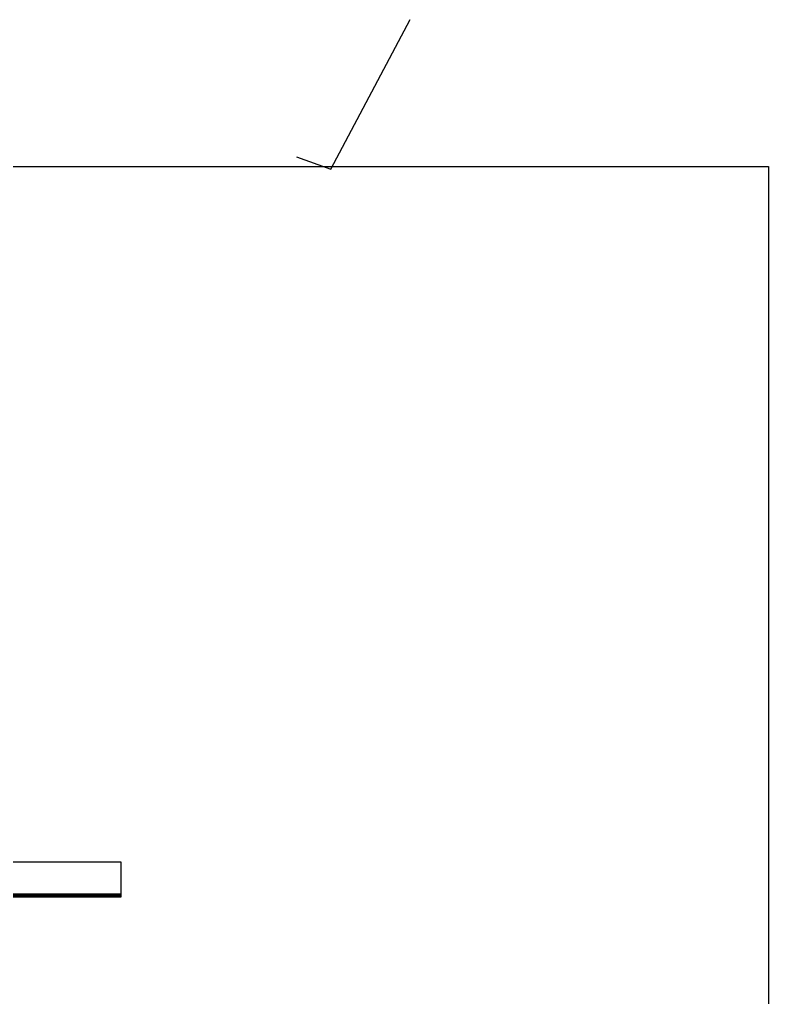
# Model space of a CAD drawing. Header units: millimetres. Extents: x 1231188 to 3899118, y -5478610 to -489530.
# Drawn here: x 2662487 to 2704531, y -3221096 to -3166224 of the extents above; entities that cross this region are included whole.
import ezdxf

# ---------------------------------------------------------------- set-up
doc = ezdxf.new("R2010")
doc.units = ezdxf.units.MM
doc.header["$LTSCALE"] = 25
doc.header["$MEASUREMENT"] = 0
doc.layers.get('Defpoints').update_dxf_attribs({"color": 230, "lineweight": 9})
doc.layers.add('Pile Cap', color=21, linetype='Continuous')

msp = doc.modelspace()

# ---------------------------------------------------------------- linework, layer by layer
at = {"layer": 'Defpoints', "color": 5, "lineweight": -2, "ltscale": 100}
msp.add_lwpolyline([(2678043.77644, -3173918.85521), (2679965.27644, -3174626.35521), (2684418.77644, -3166223.85521)], dxfattribs=at)
at = {"layer": 'Defpoints', "lineweight": -2, "ltscale": 100}
msp.add_lwpolyline([(2561858.8838, -3174472.67043), (2704531.3838, -3174472.67043), (2704531.3838, -3275967.67043), (2561858.8838, -3275967.67043)], close=True, dxfattribs=at)
at = {"layer": 'Pile Cap', "ltscale": 150}
for p, q in [((2668199.61931, -3213509.36169, 46691.78814), (2654271.61304, -3213509.36169, 46691.78814)), ((2668199.61931, -3215309.36169, 46691.78814), (2668199.61931, -3213509.36169, 46691.78814)), ((2668199.61931, -3215309.36169, 46691.78814), (2654271.61304, -3215309.36169, 46691.78814)), ((2668199.61931, -3215384.36169, 46691.78814), (2654271.61304, -3215384.36169, 46691.78814)), ((2668199.61931, -3215459.36169, 46691.78814), (2654271.61304, -3215459.36169, 46691.78814))]:
    msp.add_line(p, q, dxfattribs=at)
at = {"layer": 'Pile Cap', "ltscale": 150, "elevation": 4140.15585}
msp.add_lwpolyline([(2668199.61931, -3215310.89716), (2654271.61304, -3215310.89716), (2654271.61304, -3215459.36169), (2668199.61931, -3215459.36169)], close=True, dxfattribs=at)

doc.saveas('drawing.dxf')
